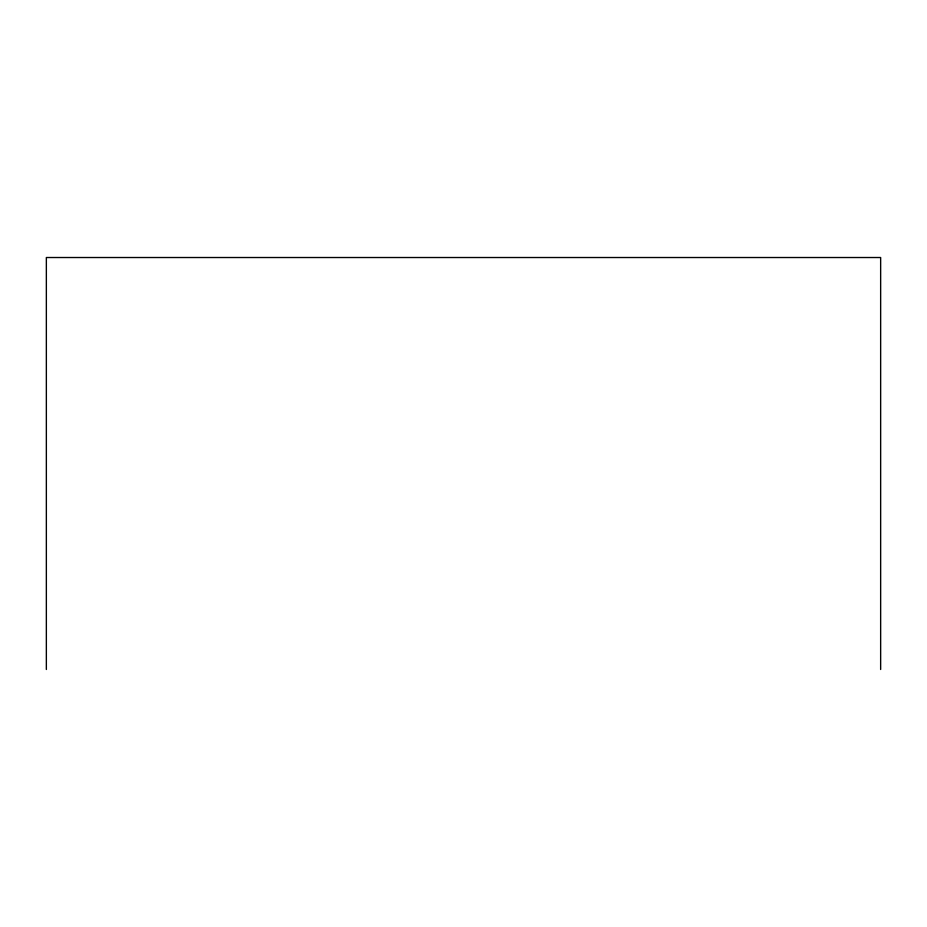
<?xml version="1.0" encoding="UTF-8"?>
<svg xmlns="http://www.w3.org/2000/svg" width="927" height="927" viewBox="0 0 927 927"><rect width="100%" height="100%" fill="white"/><g stroke="black" fill="none" stroke-linecap="round" stroke-linejoin="round"><path stroke-width="1.39" d="M880.65 669.479L880.65 257.521L46.35 257.521L46.35 669.479"/></g></svg>
